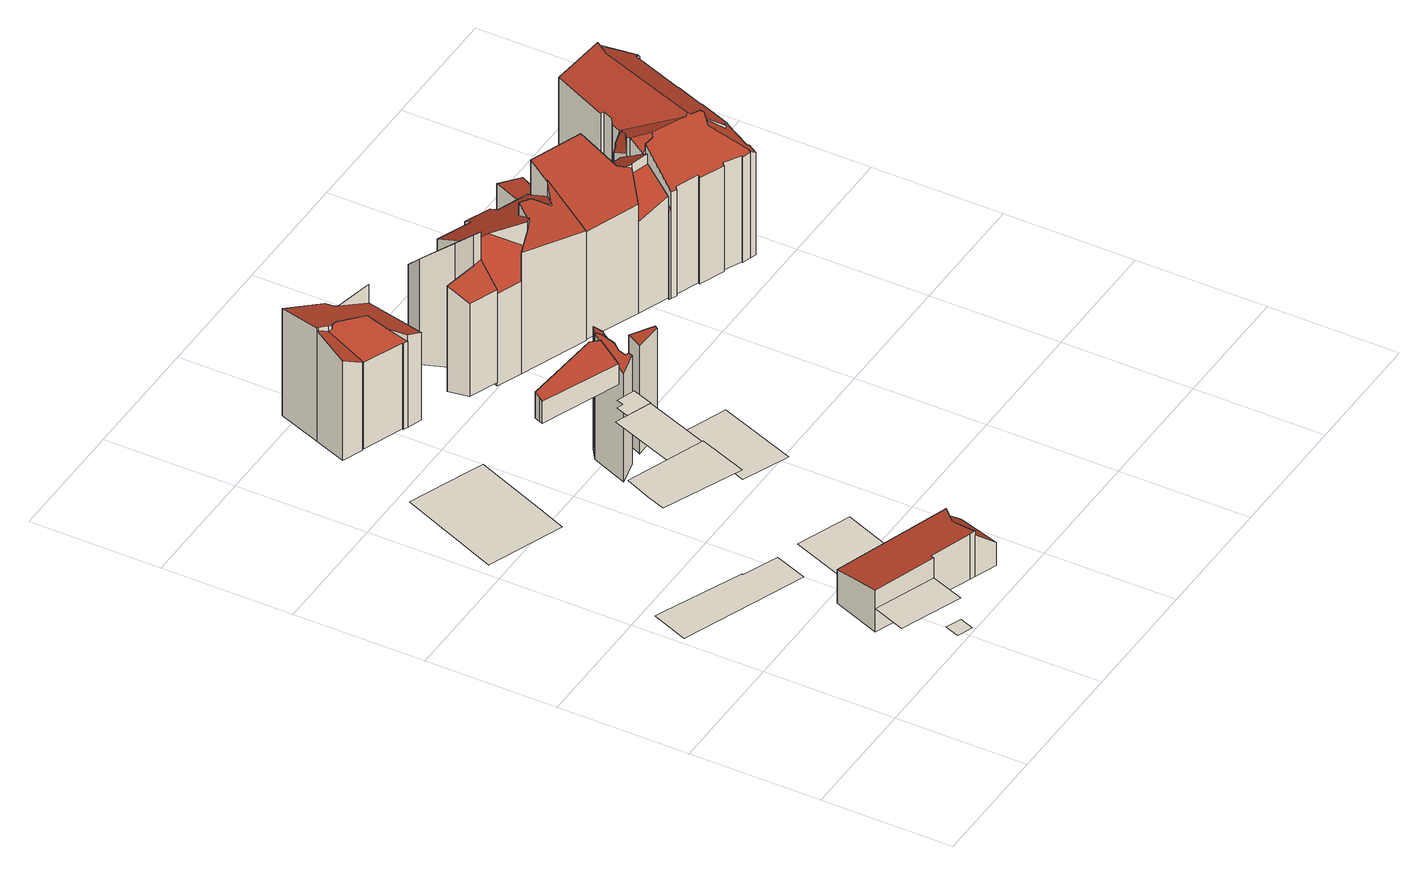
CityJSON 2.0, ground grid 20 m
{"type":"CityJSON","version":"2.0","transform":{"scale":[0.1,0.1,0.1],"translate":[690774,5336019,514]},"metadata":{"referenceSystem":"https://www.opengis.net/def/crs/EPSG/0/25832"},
"CityObjects":{
"building1":{"type":"Building","attributes":{"area_m2":55.53,"max_x":690797.88,"max_y":5336030,"min_x":690786.38,"min_y":5336021.5,"rf_extrusion_mode":"skip","rf_force_lod11":false,"rf_h_ground":518.7,"rf_h_pc_98p":0,"rf_h_roof_50p":0,"rf_h_roof_70p":0,"rf_h_roof_max":0,"rf_h_roof_min":0,"rf_is_glass_roof":false,"rf_nodata_frac":0.977,"rf_nodata_r":0,"rf_pc_select":"_HIGHEST_YET_INSUFFICIENT_COVERAGE","rf_pc_year":2026,"rf_pointcloud_unusable":true,"rf_pt_density":11.2,"rf_roof_planes":0,"rf_roof_type":"no points","rf_success":true,"rf_t_run":8,"source_file":"690_5336.gml"},"geometry":[{"type":"MultiSurface","lod":"0","boundaries":[[[0,1,2,3]]]}]},
"building2":{"type":"Building","attributes":{"area_m2":118.25,"max_x":690795.81,"max_y":5336057,"min_x":690774.81,"min_y":5336044,"rf_extrusion_mode":"skip","rf_force_lod11":false,"rf_h_ground":514.73,"rf_h_pc_98p":0,"rf_h_roof_50p":0,"rf_h_roof_70p":0,"rf_h_roof_max":0,"rf_h_roof_min":0,"rf_is_glass_roof":false,"rf_nodata_frac":1,"rf_nodata_r":0,"rf_pc_select":"_HIGHEST_YET_INSUFFICIENT_COVERAGE","rf_pc_year":0,"rf_pointcloud_unusable":true,"rf_pt_density":0,"rf_roof_planes":0,"rf_roof_type":"no points","rf_success":true,"rf_t_run":0,"source_file":"690_5336.gml"},"geometry":[{"type":"MultiSurface","lod":"0","boundaries":[[[4,5,6,7,8,9,10]]]}]},
"building3":{"type":"Building","attributes":{"area_m2":5.8,"max_x":690795.94,"max_y":5336022.5,"min_x":690792.81,"min_y":5336019,"rf_extrusion_mode":"skip","rf_force_lod11":false,"rf_h_ground":515.04,"rf_h_pc_98p":0,"rf_h_roof_50p":0,"rf_h_roof_70p":0,"rf_h_roof_max":0,"rf_h_roof_min":0,"rf_is_glass_roof":false,"rf_nodata_frac":0.25,"rf_nodata_r":0,"rf_pc_select":"_HIGHEST_YET_INSUFFICIENT_COVERAGE","rf_pc_year":2026,"rf_pointcloud_unusable":true,"rf_pt_density":12.44,"rf_roof_planes":0,"rf_roof_type":"no points","rf_success":true,"rf_t_run":4,"source_file":"690_5336.gml"},"geometry":[{"type":"MultiSurface","lod":"0","boundaries":[[[11,12,13,14]]]}]},
"building4":{"type":"Building","attributes":{"area_m2":101.1,"max_x":690793.38,"max_y":5336063.5,"min_x":690778.38,"min_y":5336051.5,"rf_extrusion_mode":"skip","rf_force_lod11":false,"rf_h_ground":532.24,"rf_h_pc_98p":0,"rf_h_roof_50p":0,"rf_h_roof_70p":0,"rf_h_roof_max":0,"rf_h_roof_min":0,"rf_is_glass_roof":false,"rf_nodata_frac":1,"rf_nodata_r":0,"rf_pc_select":"_HIGHEST_YET_INSUFFICIENT_COVERAGE","rf_pc_year":0,"rf_pointcloud_unusable":true,"rf_pt_density":0,"rf_roof_planes":0,"rf_roof_type":"no points","rf_success":true,"rf_t_run":0,"source_file":"690_5336.gml"},"geometry":[{"type":"MultiSurface","lod":"0","boundaries":[[[15,16,17,18,19]]]}]},
"building5":{"type":"Building","attributes":{"area_m2":160.46,"max_x":690811.12,"max_y":5336037.5,"min_x":690788.38,"min_y":5336023,"rf_extrusion_mode":"standard","rf_force_lod11":false,"rf_h_ground":514.7,"rf_h_pc_98p":0,"rf_h_roof_50p":521.67,"rf_h_roof_70p":521.93,"rf_h_roof_max":522.29,"rf_h_roof_min":518.33,"rf_h_roof_ridge":521.3,"rf_is_glass_roof":false,"rf_nodata_frac":0.54,"rf_nodata_r":0,"rf_pc_select":"_HIGHEST_YET_INSUFFICIENT_COVERAGE","rf_pc_year":2026,"rf_pointcloud_unusable":false,"rf_pt_density":106.25,"rf_ridgelines":3,"rf_rmse_lod22":0.357,"rf_roof_planes":7,"rf_roof_type":"slanted","rf_success":true,"rf_t_run":73,"rf_volume_lod22":1038.69,"source_file":"690_5336.gml"},"children":["building5-1"]},
"building5-1":{"type":"BuildingPart","parents":["building5"],"geometry":[{"type":"Solid","lod":"2.2","boundaries":[[[[20,21,22,23,24,25,26,27,28]],[[29,21,20,30]],[[30,20,28,31]],[[31,28,27,32]],[[33,23,22,34]],[[34,35,36]],[[32,27,26,37]],[[38,39,40]],[[39,25,24,41]],[[41,24,23,33]],[[35,34,22,21,29]],[[37,26,25,39,38]],[[41,33,34,36,42,40,39]],[[37,38,40,42,36,35,29,30,31,32]]]],"semantics":{"surfaces":[{"type":"GroundSurface"},{"type":"WallSurface","on_footprint_edge":true},{"type":"WallSurface","on_footprint_edge":false},{"type":"RoofSurface","rf_azimuth":106.19,"rf_h_roof_50p":519.92,"rf_h_roof_70p":520.62,"rf_h_roof_max":522.04,"rf_h_roof_min":518.09,"rf_slope":39.92},{"type":"RoofSurface","rf_azimuth":5.63,"rf_h_roof_50p":521.38,"rf_h_roof_70p":521.63,"rf_h_roof_max":522.31,"rf_h_roof_min":520.44,"rf_slope":9.45}],"values":[[0,1,1,1,1,2,1,2,1,1,1,1,3,4]]}}]},
"building6":{"type":"Building","attributes":{"area_m2":212.73,"max_x":690792.81,"max_y":5336096.5,"min_x":690774.56,"min_y":5336076.5,"rf_extrusion_mode":"standard","rf_force_lod11":false,"rf_h_ground":515.73,"rf_h_pc_98p":0,"rf_h_roof_50p":534.68,"rf_h_roof_70p":534.74,"rf_h_roof_max":535.02,"rf_h_roof_min":530.99,"rf_is_glass_roof":false,"rf_nodata_frac":0.582,"rf_nodata_r":0,"rf_pc_select":"_HIGHEST_YET_INSUFFICIENT_COVERAGE","rf_pc_year":2026,"rf_pointcloud_unusable":false,"rf_pt_density":7.04,"rf_ridgelines":0,"rf_rmse_lod22":0,"rf_roof_planes":2,"rf_roof_type":"slanted","rf_success":true,"rf_t_run":19,"rf_volume_lod22":0,"source_file":"690_5336.gml"},"geometry":[{"type":"MultiSurface","lod":"0","boundaries":[[[43,44,45,46,47,48,49,50]]]}]},
"building7":{"type":"Building","attributes":{"area_m2":65.28,"max_x":690797.19,"max_y":5336071,"min_x":690787.69,"min_y":5336059,"rf_extrusion_mode":"skip","rf_force_lod11":false,"rf_h_ground":531.93,"rf_h_pc_98p":0,"rf_h_roof_50p":0,"rf_h_roof_70p":0,"rf_h_roof_max":0,"rf_h_roof_min":0,"rf_is_glass_roof":false,"rf_nodata_frac":0.969,"rf_nodata_r":0,"rf_pc_select":"_HIGHEST_YET_INSUFFICIENT_COVERAGE","rf_pc_year":2026,"rf_pointcloud_unusable":true,"rf_pt_density":4.5,"rf_roof_planes":0,"rf_roof_type":"no points","rf_success":true,"rf_t_run":6,"source_file":"690_5336.gml"},"geometry":[{"type":"MultiSurface","lod":"0","boundaries":[[[51,52,53,54]]]}]},
"building8":{"type":"Building","attributes":{"area_m2":98.35,"max_x":690802.12,"max_y":5336063,"min_x":690790.44,"min_y":5336048.5,"rf_extrusion_mode":"skip","rf_force_lod11":false,"rf_h_ground":530.83,"rf_h_pc_98p":0,"rf_h_roof_50p":0,"rf_h_roof_70p":0,"rf_h_roof_max":0,"rf_h_roof_min":0,"rf_is_glass_roof":false,"rf_nodata_frac":0.954,"rf_nodata_r":0,"rf_pc_select":"_HIGHEST_YET_INSUFFICIENT_COVERAGE","rf_pc_year":2026,"rf_pointcloud_unusable":true,"rf_pt_density":10.67,"rf_roof_planes":0,"rf_roof_type":"no points","rf_success":true,"rf_t_run":2,"source_file":"690_5336.gml"},"geometry":[{"type":"MultiSurface","lod":"0","boundaries":[[[55,56,57,58]]]}]},
"building9":{"type":"Building","attributes":{"area_m2":113.41,"max_x":690807.62,"max_y":5336048,"min_x":690794.75,"min_y":5336033,"rf_extrusion_mode":"standard","rf_force_lod11":false,"rf_h_ground":514.87,"rf_h_pc_98p":0,"rf_h_roof_50p":518.56,"rf_h_roof_70p":518.59,"rf_h_roof_max":518.75,"rf_h_roof_min":518.33,"rf_is_glass_roof":false,"rf_nodata_frac":0.562,"rf_nodata_r":0,"rf_pc_select":"_HIGHEST_YET_INSUFFICIENT_COVERAGE","rf_pc_year":2026,"rf_pointcloud_unusable":false,"rf_pt_density":38.87,"rf_ridgelines":0,"rf_rmse_lod22":0,"rf_roof_planes":2,"rf_roof_type":"slanted","rf_success":true,"rf_t_run":45,"rf_volume_lod22":0,"source_file":"690_5336.gml"},"geometry":[{"type":"MultiSurface","lod":"0","boundaries":[[[59,60,61,62]]]}]},
"building10":{"type":"Building","attributes":{"area_m2":12.14,"max_x":690798.31,"max_y":5336073,"min_x":690793.38,"min_y":5336069,"rf_extrusion_mode":"skip","rf_force_lod11":false,"rf_h_ground":531.98,"rf_h_pc_98p":0,"rf_h_roof_50p":0,"rf_h_roof_70p":0,"rf_h_roof_max":0,"rf_h_roof_min":0,"rf_is_glass_roof":false,"rf_nodata_frac":0.854,"rf_nodata_r":0,"rf_pc_select":"_HIGHEST_YET_INSUFFICIENT_COVERAGE","rf_pc_year":2026,"rf_pointcloud_unusable":true,"rf_pt_density":9.14,"rf_roof_planes":0,"rf_roof_type":"no points","rf_success":true,"rf_t_run":3,"source_file":"690_5336.gml"},"geometry":[{"type":"MultiSurface","lod":"0","boundaries":[[[63,64,65,66,67,68]]]}]},
"building11":{"type":"Building","attributes":{"area_m2":177.84,"max_x":690805,"max_y":5336092,"min_x":690786.44,"min_y":5336074.5,"rf_extrusion_mode":"standard","rf_force_lod11":false,"rf_h_ground":530.38,"rf_h_pc_98p":0,"rf_h_roof_50p":534.56,"rf_h_roof_70p":534.91,"rf_h_roof_max":535.66,"rf_h_roof_min":533.81,"rf_is_glass_roof":false,"rf_nodata_frac":0.582,"rf_nodata_r":0,"rf_pc_select":"_HIGHEST_YET_INSUFFICIENT_COVERAGE","rf_pc_year":2026,"rf_pointcloud_unusable":false,"rf_pt_density":15,"rf_ridgelines":0,"rf_rmse_lod22":1.66,"rf_roof_planes":4,"rf_roof_type":"slanted","rf_success":true,"rf_t_run":28,"rf_volume_lod22":170.91,"source_file":"690_5336.gml"},"children":["building11-1"]},
"building11-1":{"type":"BuildingPart","parents":["building11"],"geometry":[{"type":"Solid","lod":"2.2","boundaries":[[[[69,70,71,72,73,74]],[[75,70,69,76]],[[77,71,70,75]],[[78,73,72,79]],[[79,72,71,77]],[[80,74,73,78]],[[76,69,74,80]],[[76,80,78,79,77,75]]]],"semantics":{"surfaces":[{"type":"GroundSurface"},{"type":"WallSurface","on_footprint_edge":true},{"type":"RoofSurface","rf_azimuth":197.33,"rf_h_roof_50p":534.67,"rf_h_roof_70p":534.95,"rf_h_roof_max":535.72,"rf_h_roof_min":533.87,"rf_slope":22.65}],"values":[[0,1,1,1,1,1,1,2]]}}]},
"building12":{"type":"Building","attributes":{"area_m2":165.88,"max_x":690801.81,"max_y":5336120.5,"min_x":690784.88,"min_y":5336104,"rf_extrusion_mode":"standard","rf_force_lod11":false,"rf_h_ground":515.28,"rf_h_pc_98p":0,"rf_h_roof_50p":531.59,"rf_h_roof_70p":532.42,"rf_h_roof_max":534.33,"rf_h_roof_min":529.3,"rf_h_roof_ridge":533.12,"rf_is_glass_roof":false,"rf_nodata_frac":0.485,"rf_nodata_r":0,"rf_pc_select":"_HIGHEST_YET_INSUFFICIENT_COVERAGE","rf_pc_year":2026,"rf_pointcloud_unusable":false,"rf_pt_density":13.06,"rf_ridgelines":2,"rf_rmse_lod22":0.384,"rf_roof_planes":7,"rf_roof_type":"slanted","rf_success":true,"rf_t_run":37,"rf_volume_lod22":2655.31,"source_file":"690_5336.gml"},"children":["building12-1"]},
"building12-1":{"type":"BuildingPart","parents":["building12"],"geometry":[{"type":"Solid","lod":"2.2","boundaries":[[[[81,82,83,84,85,86,87,88,89,90,91,92,93]],[[94,88,87,95]],[[96,97,95,98]],[[99,83,82,100]],[[101,84,83,99]],[[102,85,84,101]],[[103,86,85,102,104]],[[104,102,105,106]],[[107,93,92,108]],[[109,81,93,107]],[[108,92,91,110]],[[111,110,91,90,112]],[[113,114,115]],[[110,111,115]],[[116,117,89,88,94]],[[98,95,87,86,103]],[[118,119,120]],[[117,116,121]],[[97,96,121]],[[112,90,89,117]],[[106,105,122,123]],[[124,125,120]],[[114,113,119,118]],[[100,82,81,109]],[[123,122,125,124]],[[97,121,116,94,95]],[[123,124,120,119,113,115,111,112,117,121,96,98,103,104,106]],[[109,122,105,102,101,99,100]],[[122,109,107,108,110,115,114,118,120,125]]]],"semantics":{"surfaces":[{"type":"GroundSurface"},{"type":"WallSurface","on_footprint_edge":true},{"type":"WallSurface","on_footprint_edge":false},{"type":"RoofSurface","rf_azimuth":13.14,"rf_h_roof_50p":529.6,"rf_h_roof_70p":530.11,"rf_h_roof_max":531.12,"rf_h_roof_min":528.43,"rf_slope":53.69},{"type":"RoofSurface","rf_azimuth":89.83,"rf_h_roof_50p":530.97,"rf_h_roof_70p":532.19,"rf_h_roof_max":534.25,"rf_h_roof_min":528.49,"rf_slope":22.37},{"type":"RoofSurface","rf_azimuth":140.57,"rf_h_roof_50p":532.27,"rf_h_roof_70p":532.77,"rf_h_roof_max":534.05,"rf_h_roof_min":530.32,"rf_slope":35.32},{"type":"RoofSurface","rf_azimuth":199.73,"rf_h_roof_50p":531.42,"rf_h_roof_70p":532.07,"rf_h_roof_max":533.43,"rf_h_roof_min":529.85,"rf_slope":28.82}],"values":[[0,1,2,1,1,1,1,2,1,1,1,1,2,2,1,1,2,2,2,1,2,2,2,1,2,3,4,5,6]]}}]},
"building13":{"type":"Building","attributes":{"area_m2":359.8,"max_x":690824.88,"max_y":5336087.5,"min_x":690795,"min_y":5336060.5,"rf_extrusion_mode":"standard","rf_force_lod11":false,"rf_h_ground":514.61,"rf_h_pc_98p":0,"rf_h_roof_50p":533.01,"rf_h_roof_70p":533.41,"rf_h_roof_max":535.25,"rf_h_roof_min":532.14,"rf_is_glass_roof":false,"rf_nodata_frac":0.483,"rf_nodata_r":0,"rf_pc_select":"_HIGHEST_YET_INSUFFICIENT_COVERAGE","rf_pc_year":2026,"rf_pointcloud_unusable":false,"rf_pt_density":21.62,"rf_ridgelines":0,"rf_rmse_lod22":8,"rf_roof_planes":7,"rf_roof_type":"slanted","rf_success":true,"rf_t_run":64,"rf_volume_lod22":388.92,"source_file":"690_5336.gml"},"children":["building13-1","building13-2"]},
"building13-1":{"type":"BuildingPart","parents":["building13"],"geometry":[{"type":"Solid","lod":"2.2","boundaries":[[[[126,127,128,129,130,131,132,133,134,135,136,137,138]],[[139,137,136,140]],[[141,135,134,142]],[[140,136,135,141,143]],[[144,129,128,145]],[[146,138,137,139]],[[147,126,138,146]],[[145,128,127,148]],[[149,131,130,150]],[[151,150,130,129,144]],[[143,141,150,151]],[[142,134,133,152]],[[153,132,131,149]],[[152,133,132,153]],[[148,127,126,147]],[[152,153,149,150,141,142]],[[148,147,146,139,140,143,151,144,145]]]],"semantics":{"surfaces":[{"type":"GroundSurface"},{"type":"WallSurface","on_footprint_edge":true},{"type":"WallSurface","on_footprint_edge":false},{"type":"RoofSurface","rf_azimuth":127.52,"rf_h_roof_50p":534.88,"rf_h_roof_70p":535.19,"rf_h_roof_max":535.77,"rf_h_roof_min":534.35,"rf_slope":37.44},{"type":"RoofSurface","rf_azimuth":169.62,"rf_h_roof_50p":534.12,"rf_h_roof_70p":534.69,"rf_h_roof_max":535.82,"rf_h_roof_min":532.98,"rf_slope":29.99}],"values":[[0,1,1,1,1,1,1,1,1,1,2,1,1,1,1,3,4]]}}]},
"building13-2":{"type":"BuildingPart","parents":["building13"],"geometry":[{"type":"Solid","lod":"2.2","boundaries":[[[[154,155,156,157]],[[158,154,157,159]],[[160,156,155,161]],[[159,157,156,160]],[[161,155,154,158]],[[161,158,159,160]]]],"semantics":{"surfaces":[{"type":"GroundSurface"},{"type":"WallSurface","on_footprint_edge":true},{"type":"RoofSurface","rf_azimuth":148.76,"rf_h_roof_50p":532.72,"rf_h_roof_70p":532.8,"rf_h_roof_max":532.99,"rf_h_roof_min":532.37,"rf_slope":10.6}],"values":[[0,1,1,1,1,2]]}}]},
"building14":{"type":"Building","attributes":{"area_m2":167.84,"max_x":690814.25,"max_y":5336116,"min_x":690797.38,"min_y":5336099.5,"rf_extrusion_mode":"standard","rf_force_lod11":false,"rf_h_ground":515.13,"rf_h_pc_98p":0,"rf_h_roof_50p":532.88,"rf_h_roof_70p":533.36,"rf_h_roof_max":535.56,"rf_h_roof_min":531.17,"rf_is_glass_roof":false,"rf_nodata_frac":0.7,"rf_nodata_r":0,"rf_pc_select":"_HIGHEST_YET_INSUFFICIENT_COVERAGE","rf_pc_year":2026,"rf_pointcloud_unusable":false,"rf_pt_density":10.59,"rf_ridgelines":0,"rf_rmse_lod22":2.49,"rf_roof_planes":3,"rf_roof_type":"slanted","rf_success":true,"rf_t_run":14,"rf_volume_lod22":954.43,"source_file":"690_5336.gml"},"children":["building14-1"]},
"building14-1":{"type":"BuildingPart","parents":["building14"],"geometry":[{"type":"Solid","lod":"2.2","boundaries":[[[[162,163,164,165,166,167,168,169,170]],[[171,169,168,172]],[[173,170,169,171]],[[174,167,166,175]],[[176,164,163,177]],[[172,168,167,174]],[[178,165,164,176]],[[179,173,175,180]],[[181,162,170,173,179]],[[180,175,166,165,178]],[[177,163,162,181]],[[175,173,171,172,174]],[[177,181,179,180,178,176]]]],"semantics":{"surfaces":[{"type":"GroundSurface"},{"type":"WallSurface","on_footprint_edge":true},{"type":"WallSurface","on_footprint_edge":false},{"type":"RoofSurface","rf_azimuth":201.89,"rf_h_roof_50p":532.27,"rf_h_roof_70p":532.75,"rf_h_roof_max":538.3,"rf_h_roof_min":530.84,"rf_slope":40.42},{"type":"RoofSurface","rf_azimuth":27.35,"rf_h_roof_50p":532.65,"rf_h_roof_70p":534.24,"rf_h_roof_max":538.3,"rf_h_roof_min":528.79,"rf_slope":45.35}],"values":[[0,1,1,1,1,1,1,2,1,1,1,3,4]]}}]},
"building15":{"type":"Building","attributes":{"area_m2":195.93,"max_x":690828.19,"max_y":5336111,"min_x":690809.56,"min_y":5336094,"rf_extrusion_mode":"standard","rf_force_lod11":false,"rf_h_ground":514.5,"rf_h_pc_98p":0,"rf_h_roof_50p":533.94,"rf_h_roof_70p":534.47,"rf_h_roof_max":536.23,"rf_h_roof_min":531.08,"rf_h_roof_ridge":535.26,"rf_is_glass_roof":false,"rf_nodata_frac":0.662,"rf_nodata_r":0,"rf_pc_select":"_HIGHEST_YET_INSUFFICIENT_COVERAGE","rf_pc_year":2026,"rf_pointcloud_unusable":false,"rf_pt_density":10.07,"rf_ridgelines":1,"rf_rmse_lod22":0.96,"rf_roof_planes":3,"rf_roof_type":"slanted","rf_success":true,"rf_t_run":31,"rf_volume_lod22":3746.41,"source_file":"690_5336.gml"},"children":["building15-1"]},
"building15-1":{"type":"BuildingPart","parents":["building15"],"geometry":[{"type":"Solid","lod":"2.2","boundaries":[[[[182,183,184,185,186,187,188,189,190,191,192]],[[193,192,191,194]],[[194,191,190,195]],[[195,190,189,196]],[[196,189,188,197]],[[197,188,187,198]],[[198,187,186,199]],[[199,186,185,200]],[[201,200,185,184,202]],[[203,204,200,201]],[[204,203,205,206]],[[207,208,209,210]],[[211,212,213]],[[210,209,213]],[[214,215,216]],[[208,207,216]],[[217,218,219]],[[215,214,219]],[[205,203,212,211]],[[220,182,192,193]],[[218,183,182,220]],[[202,184,183,218,217]],[[206,198,199,200,204]],[[218,220,193,194,195,196,197,198,206,205,211,213,209,208,216,215,219]],[[202,217,219,214,216,207,210,213,212,203,201]]]],"semantics":{"surfaces":[{"type":"GroundSurface"},{"type":"WallSurface","on_footprint_edge":true},{"type":"WallSurface","on_footprint_edge":false},{"type":"RoofSurface","rf_azimuth":201.52,"rf_h_roof_50p":532.86,"rf_h_roof_70p":533.83,"rf_h_roof_max":536.59,"rf_h_roof_min":530.25,"rf_slope":43.27},{"type":"RoofSurface","rf_azimuth":21.68,"rf_h_roof_50p":533.2,"rf_h_roof_70p":534.07,"rf_h_roof_max":536.86,"rf_h_roof_min":530.48,"rf_slope":28.53},{"type":"RoofSurface","rf_azimuth":178.91,"rf_h_roof_50p":535,"rf_h_roof_70p":535.45,"rf_h_roof_max":536.86,"rf_h_roof_min":533.28,"rf_slope":25.27}],"values":[[0,1,1,1,1,1,1,1,1,2,2,2,2,2,2,2,2,2,2,1,1,1,3,4,5]]}}]},
"building16":{"type":"Building","attributes":{"area_m2":160.98,"max_x":690840.81,"max_y":5336104.5,"min_x":690823.75,"min_y":5336088.5,"rf_extrusion_mode":"standard","rf_force_lod11":false,"rf_h_ground":514.56,"rf_h_pc_98p":0,"rf_h_roof_50p":532.23,"rf_h_roof_70p":533.87,"rf_h_roof_max":536.25,"rf_h_roof_min":530.06,"rf_is_glass_roof":false,"rf_nodata_frac":0.599,"rf_nodata_r":0,"rf_pc_select":"_HIGHEST_YET_INSUFFICIENT_COVERAGE","rf_pc_year":2026,"rf_pointcloud_unusable":false,"rf_pt_density":50.25,"rf_ridgelines":0,"rf_rmse_lod22":0.946,"rf_roof_planes":9,"rf_roof_type":"slanted","rf_success":true,"rf_t_run":43,"rf_volume_lod22":3211.1,"source_file":"690_5336.gml"},"children":["building16-1"]},
"building16-1":{"type":"BuildingPart","parents":["building16"],"geometry":[{"type":"Solid","lod":"2.2","boundaries":[[[[221,222,223,224,225,226,227,228,229]],[[230,231,226,225,232,233]],[[234,235,236]],[[237,238,236]],[[239,240,241,234]],[[242,243,223,222,244]],[[245,224,223,243]],[[246,221,229,247]],[[232,225,224,245]],[[247,229,228,240,239]],[[240,228,227,248]],[[233,232,249,250]],[[250,249,243,242]],[[251,252,253,254]],[[254,253,231,230]],[[248,227,226,231]],[[235,234,241,252,251]],[[238,237,244,255]],[[255,244,222,221,246]],[[243,249,232,245]],[[252,241,240,248,231,253]],[[244,237,236,235,251,254,230,233,250,242]],[[255,246,247,239,234,236,238]]]],"semantics":{"surfaces":[{"type":"GroundSurface"},{"type":"WallSurface","on_footprint_edge":true},{"type":"WallSurface","on_footprint_edge":false},{"type":"RoofSurface","rf_azimuth":20.4,"rf_h_roof_50p":530.18,"rf_h_roof_70p":530.4,"rf_h_roof_max":531.89,"rf_h_roof_min":529.44,"rf_slope":36.66},{"type":"RoofSurface","rf_azimuth":228.61,"rf_h_roof_50p":532.68,"rf_h_roof_70p":533.42,"rf_h_roof_max":535.83,"rf_h_roof_min":530.44,"rf_slope":37.14},{"type":"RoofSurface","rf_azimuth":4.45,"rf_h_roof_50p":533.07,"rf_h_roof_70p":534.04,"rf_h_roof_max":538.01,"rf_h_roof_min":529.77,"rf_slope":37.5},{"type":"RoofSurface","rf_azimuth":204.37,"rf_h_roof_50p":535.36,"rf_h_roof_70p":536.37,"rf_h_roof_max":538.11,"rf_h_roof_min":532.86,"rf_slope":23.5}],"values":[[0,1,2,2,2,1,1,1,1,1,1,2,2,2,2,1,2,2,1,3,4,5,6]]}}]},
"building17":{"type":"Building","attributes":{"area_m2":28.83,"max_x":690843.75,"max_y":5336116,"min_x":690836.75,"min_y":5336109,"rf_extrusion_mode":"standard","rf_force_lod11":false,"rf_h_ground":514.51,"rf_h_pc_98p":0,"rf_h_roof_50p":520.18,"rf_h_roof_70p":521.57,"rf_h_roof_max":521.99,"rf_h_roof_min":519.98,"rf_is_glass_roof":false,"rf_nodata_frac":0.623,"rf_nodata_r":0,"rf_pc_select":"_HIGHEST_YET_INSUFFICIENT_COVERAGE","rf_pc_year":2026,"rf_pointcloud_unusable":false,"rf_pt_density":70.79,"rf_ridgelines":0,"rf_rmse_lod22":0.241,"rf_roof_planes":2,"rf_roof_type":"slanted","rf_success":true,"rf_t_run":19,"rf_volume_lod22":179.47,"source_file":"690_5336.gml"},"children":["building17-1"]},
"building17-1":{"type":"BuildingPart","parents":["building17"],"geometry":[{"type":"Solid","lod":"2.2","boundaries":[[[[256,257,258,259,260,261]],[[262,260,259,263]],[[264,261,260,262]],[[265,256,261,264]],[[263,259,258,266]],[[266,258,257,267]],[[267,257,256,265]],[[267,265,264,262,263,266]]]],"semantics":{"surfaces":[{"type":"GroundSurface"},{"type":"WallSurface","on_footprint_edge":true},{"type":"RoofSurface","rf_azimuth":110.82,"rf_h_roof_50p":520.77,"rf_h_roof_70p":521.1,"rf_h_roof_max":521.61,"rf_h_roof_min":519.86,"rf_slope":18.64}],"values":[[0,1,1,1,1,1,1,2]]}}]},
"building18":{"type":"Building","attributes":{"area_m2":337.88,"max_x":690859.69,"max_y":5336112,"min_x":690836.62,"min_y":5336083,"rf_extrusion_mode":"standard","rf_force_lod11":false,"rf_h_ground":514.51,"rf_h_pc_98p":0,"rf_h_roof_50p":535.71,"rf_h_roof_70p":536.5,"rf_h_roof_max":537.49,"rf_h_roof_min":532.55,"rf_h_roof_ridge":537.68,"rf_is_glass_roof":false,"rf_nodata_frac":0.00148,"rf_nodata_r":0,"rf_pc_select":"PREFERRED_AND_LATEST","rf_pc_year":2026,"rf_pointcloud_unusable":false,"rf_pt_density":584.37,"rf_ridgelines":6,"rf_rmse_lod22":1.22,"rf_roof_planes":24,"rf_roof_type":"slanted","rf_success":true,"rf_t_run":203,"rf_volume_lod22":7083.09,"source_file":"690_5336.gml"},"children":["building18-1"]},
"building18-1":{"type":"BuildingPart","parents":["building18"],"geometry":[{"type":"Solid","lod":"2.2","boundaries":[[[[268,269,270,271,272,273,274,275,276,277,278,279,280,281,282,283,284,285,286,287,288,289,290,291,292,293,294,295,296,297,298,299,300,301,302,303,304,305]],[[306,280,279,307]],[[308,281,280,306]],[[309,310,311]],[[310,309,278,277,312]],[[313,296,295,314]],[[314,295,294,315]],[[316,269,268,317]],[[318,316,319,320]],[[321,288,287,322]],[[323,302,301,324]],[[325,303,302,323,230]],[[326,327,304,303,325]],[[328,329,300,299,330]],[[331,298,297,332]],[[317,268,305,333]],[[320,319,333,334]],[[332,297,296,313]],[[335,293,292,336]],[[315,294,293,335]],[[337,290,289,338]],[[338,289,288,321]],[[339,322,287,286,340]],[[340,286,285,341]],[[342,343,322,339]],[[344,345,346,347]],[[348,284,283,349]],[[350,282,281,308]],[[351,272,271,352]],[[353,270,269,316,318]],[[354,355,356]],[[312,277,276,357]],[[349,283,282,350]],[[358,274,273,359]],[[359,273,272,351]],[[327,326,360]],[[230,323,361,362]],[[357,276,275,363]],[[363,275,274,358]],[[330,299,298,331]],[[324,301,300,329]],[[362,364,365]],[[355,354,366]],[[347,346,367]],[[336,292,291,368]],[[368,369,370]],[[369,368,291,290,337]],[[307,279,278,309]],[[364,362,361,329,328]],[[371,345,344,372]],[[345,371,373,374]],[[334,333,305,304,327]],[[352,271,270,353]],[[374,373,343,342]],[[341,285,284,348]],[[333,319,316,317]],[[362,365,375,325,230]],[[366,354,356,376,311,310,312,357,363,358,359,351]],[[329,361,323,324]],[[372,344,347,367,376,356,355,375,365,364,328,330,331,332,313,314,315,335,336,368,370]],[[360,353,318,320,334,327]],[[352,353,360,326,325,375,355,366,351]],[[343,373,371,372,370,369,337,338,321,322]],[[341,348,349,350,308,306,307,309,311,376,367,346,345,374,342,339,340]]]],"semantics":{"surfaces":[{"type":"GroundSurface"},{"type":"WallSurface","on_footprint_edge":true},{"type":"WallSurface","on_footprint_edge":false},{"type":"RoofSurface","rf_azimuth":9.99,"rf_h_roof_50p":529.65,"rf_h_roof_70p":529.76,"rf_h_roof_max":529.85,"rf_h_roof_min":529.54,"rf_slope":41.91},{"type":"RoofSurface","rf_azimuth":259.66,"rf_h_roof_50p":536.77,"rf_h_roof_70p":537.02,"rf_h_roof_max":537.76,"rf_h_roof_min":535.98,"rf_slope":38.54},{"type":"RoofSurface","rf_azimuth":291.48,"rf_h_roof_50p":536.19,"rf_h_roof_70p":536.8,"rf_h_roof_max":537.83,"rf_h_roof_min":534.35,"rf_slope":25.65},{"type":"RoofSurface","rf_azimuth":213.77,"rf_h_roof_50p":533.8,"rf_h_roof_70p":534.69,"rf_h_roof_max":536.84,"rf_h_roof_min":530.28,"rf_slope":43.03},{"type":"RoofSurface","rf_azimuth":200.03,"rf_h_roof_50p":534.9,"rf_h_roof_70p":535.95,"rf_h_roof_max":537.79,"rf_h_roof_min":532.45,"rf_slope":38.58},{"type":"RoofSurface","rf_azimuth":306.41,"rf_h_roof_50p":533.54,"rf_h_roof_70p":534,"rf_h_roof_max":535.6,"rf_h_roof_min":532.05,"rf_slope":64.97},{"type":"RoofSurface","rf_azimuth":25.56,"rf_h_roof_50p":536.36,"rf_h_roof_70p":536.82,"rf_h_roof_max":537.79,"rf_h_roof_min":534.43,"rf_slope":27.87},{"type":"RoofSurface","rf_azimuth":129.65,"rf_h_roof_50p":533.75,"rf_h_roof_70p":534.55,"rf_h_roof_max":537.32,"rf_h_roof_min":532.13,"rf_slope":36.03},{"type":"RoofSurface","rf_azimuth":110.09,"rf_h_roof_50p":535.52,"rf_h_roof_70p":536.42,"rf_h_roof_max":537.83,"rf_h_roof_min":532.68,"rf_slope":35.13}],"values":[[0,1,1,2,1,1,1,1,2,1,1,1,1,1,1,1,2,1,1,1,1,1,1,1,2,2,1,1,1,1,2,1,1,1,1,2,2,1,1,1,1,2,2,2,1,2,1,1,2,2,2,1,1,2,1,3,4,5,6,7,8,9,10,11]]}}]}
},
"vertices":[
[219,24,47],[238,76,47],[144,111,47],[124,60,47],
[8,324,7],[199,251,7],[218,301,7],[164,323,7],[165,325,7],[44,376,7],[31,381,7],
[220,24,10],[196,33,10],[188,11,10],[211,2,10],
[44,376,182],[165,325,182],[194,400,182],[72,445,182],[55,405,182],
[144,111,7],[173,185,7],[346,118,7],[371,108,7],[345,41,7],[311,54,7],[302,57,7],[241,81,7],[238,76,7],[173,185,64],[144,111,77],[238,76,81],[241,81,80],[371,108,41],[346,118,63],[346,118,73],[324,97,76],[302,57,83],[311,54,84],[311,54,77],[321,91,77],[345,41,46],[322,95,77],
[6,619,17],[78,592,17],[124,574,17],[143,619,17],[188,730,17],[183,732,17],[163,740,17],[71,775,17],
[137,421,179],[194,400,179],[232,501,179],[175,522,179],
[235,294,168],[281,415,168],[210,442,168],[164,323,168],
[290,139,9],[337,259,9],[254,291,9],[208,171,9],
[194,515,180],[232,501,180],[243,532,180],[215,542,180],[211,531,180],[201,534,180],
[265,613,164],[278,603,164],[263,567,164],[141,614,164],[143,619,164],[147,628,164],[278,603,214],[265,613,216],[263,567,198],[143,619,204],[141,614,201],[147,628,208],
[143,886,13],[140,887,13],[140,886,13],[109,898,13],[127,947,13],[152,1014,13],[219,988,13],[278,966,13],[272,951,13],[234,850,13],[212,858,13],[205,861,13],[205,862,13],[278,966,155],[219,988,143],[221,974,166],[221,974,162],[219,988,166],[140,886,161],[140,887,161],[109,898,181],[127,947,200],[152,1014,194],[127,947,204],[129,947,199],[129,947,204],[205,862,158],[205,861,158],[143,886,159],[212,858,158],[212,858,169],[234,850,161],[204,915,173],[204,915,185],[208,886,171],[272,951,176],[272,951,145],[166,940,191],[166,940,188],[159,942,191],[226,971,164],[146,941,188],[146,941,197],[153,939,194],[153,939,188],
[297,571,6],[298,566,6],[259,557,6],[282,613,6],[284,615,6],[301,627,6],[308,616,6],[304,613,6],[297,600,6],[290,608,6],[293,591,6],[288,581,6],[290,572,6],[288,581,198],[293,591,204],[290,608,210],[297,600,201],[290,608,213],[282,613,217],[259,557,188],[290,572,193],[297,571,192],[298,566,189],[301,627,212],[284,615,216],[284,615,218],[304,613,203],[308,616,203],
[332,591,6],[373,574,6],[370,569,6],[321,568,6],[332,591,190],[321,568,188],[370,569,183],[373,574,183],
[354,866,11],[338,911,11],[357,939,11],[403,921,11],[368,835,11],[355,803,11],[311,820,11],[306,851,11],[354,838,11],[306,851,189],[311,820,167],[354,838,195],[355,803,167],[368,835,197],[357,939,155],[338,911,189],[403,921,150],[354,838,247],[368,835,243],[354,866,222],
[542,862,5],[527,824,5],[497,748,5],[393,788,5],[355,803,5],[376,854,5],[403,921,5],[457,900,5],[461,912,5],[501,896,5],[494,880,5],[494,880,176],[501,896,166],[461,912,166],[457,900,173],[403,921,173],[376,854,213],[355,803,160],[393,788,161],[393,788,209],[497,748,189],[433,801,215],[433,801,186],[433,801,228],[403,843,213],[482,823,225],[482,823,207],[462,831,207],[462,831,229],[448,807,222],[448,807,218],[450,811,220],[494,799,214],[494,799,217],[493,803,215],[527,824,225],[527,824,198],[498,802,215],[542,862,176],
[539,856,6],[618,825,6],[653,812,6],[668,806,6],[662,789,6],[646,746,6],[627,697,6],[579,716,6],[497,748,6],[646,746,217],[646,746,212],[662,789,170],[662,789,183],[620,749,210],[620,749,216],[616,755,212],[609,766,203],[609,766,215],[579,716,190],[579,716,159],[620,749,199],[653,812,166],[653,812,156],[618,825,158],[668,806,156],[539,856,238],[497,748,188],[627,697,177],[644,803,164],[644,803,173],[621,749,216],[621,749,200],[642,738,206],[642,738,223],[618,825,240],
[658,902,5],[627,913,5],[628,915,5],[651,971,5],[698,958,5],[666,899,5],[698,958,58],[651,971,75],[666,899,61],[658,902,64],[628,915,75],[627,913,75],
[668,806,5],[674,804,5],[681,801,5],[685,799,5],[688,806,5],[694,819,5],[702,825,5],[708,841,5],[705,844,5],[743,929,5],[800,902,5],[855,874,5],[857,874,5],[855,869,5],[847,872,5],[814,789,5],[816,788,5],[799,745,5],[801,745,5],[781,694,5],[766,657,5],[770,655,5],[764,642,5],[755,645,5],[742,649,5],[742,651,5],[714,664,5],[713,661,5],[674,676,5],[675,679,5],[639,693,5],[637,690,5],[629,694,5],[626,695,5],[646,746,5],[655,771,5],[658,778,5],[668,803,5],[857,874,188],[855,874,189],[855,869,188],[800,902,233],[800,902,237],[788,883,235],[743,929,207],[674,676,184],[713,661,183],[714,664,186],[674,804,156],[668,806,155],[674,804,192],[671,802,158],[671,802,191],[766,657,184],[781,694,193],[646,746,204],[626,695,154],[655,771,228],[658,778,224],[658,778,197],[629,694,185],[629,694,154],[637,690,184],[639,693,187],[675,679,187],[668,803,158],[668,803,182],[742,651,184],[742,649,182],[764,642,178],[770,655,181],[781,694,195],[801,745,194],[799,745,195],[774,696,200],[774,696,198],[748,712,231],[748,712,221],[745,716,224],[745,716,234],[816,788,194],[814,789,196],[847,872,194],[688,806,204],[685,799,208],[681,801,208],[722,726,233],[722,726,234],[724,725,234],[705,844,205],[702,825,207],[694,819,204],[677,791,213],[651,746,206],[651,746,221],[708,841,207],[651,746,230],[666,743,232],[723,728,233],[732,722,234],[755,645,183],[755,645,185],[756,647,185],[748,712,220],[738,700,220],[766,689,199],[766,689,204],[670,747,236],[729,726,237]
]}
